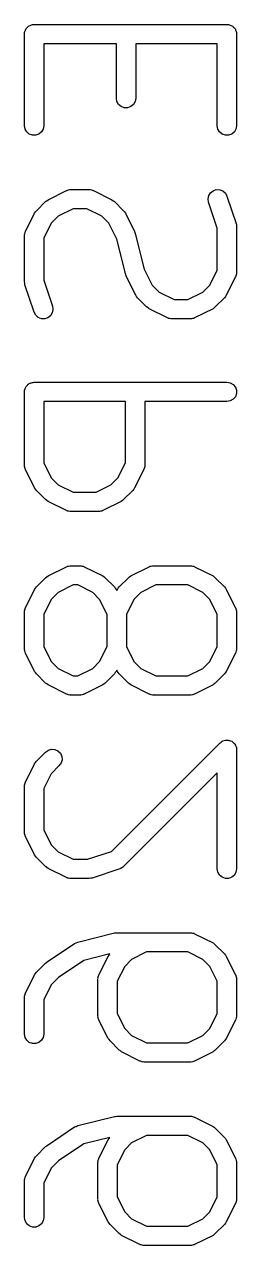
# Model space of a CAD drawing. Extents: x 91.3 to 189.8, y -113.5 to -60.4.
# Drawn here: x 99.59 to 100.69, y -92.21 to -85.87 of the extents above; entities that cross this region are included whole.
import ezdxf

# ---------------------------------------------------------------- set-up
doc = ezdxf.new("R2010")
doc.units = 0
doc.header["$MEASUREMENT"] = 0
doc.layers.add('BLACK', color=7, linetype='CONTINUOUS')

msp = doc.modelspace()

# ---------------------------------------------------------------- linework, layer by layer
at = {"layer": 'Black'}
for p, q in [((99.6174, -85.8815), (99.6215, -85.88)), ((99.6215, -85.88), (99.6253, -85.8778)), ((99.6253, -85.8778), (99.6296, -85.877)), ((99.6296, -85.877), (99.6337, -85.8755)), ((99.6337, -85.8755), (99.6381, -85.8755)), ((99.6381, -85.8755), (99.6424, -85.8748)), ((99.6424, -85.8748), (100.642, -85.8748)), ((100.642, -85.8748), (100.647, -85.8755)), ((100.647, -85.8755), (100.651, -85.8755)), ((100.651, -85.8755), (100.655, -85.877)), ((100.655, -85.877), (100.659, -85.8778)), ((100.659, -85.8778), (100.663, -85.88)), ((100.663, -85.88), (100.667, -85.8815)), ((99.5924, -85.9248), (99.5931, -85.9205)), ((99.5924, -86.401), (99.5924, -85.9248)), ((99.5931, -85.9161), (99.5946, -85.912)), ((99.5931, -85.9205), (99.5931, -85.9161)), ((99.5946, -85.912), (99.5954, -85.9077)), ((99.5954, -85.9077), (99.5976, -85.9039)), ((99.5976, -85.9039), (99.5991, -85.8998)), ((99.5991, -85.8998), (99.6019, -85.8964)), ((99.6019, -85.8964), (99.6041, -85.8926)), ((99.6041, -85.8926), (99.6074, -85.8898)), ((99.6074, -85.8898), (99.6102, -85.8865)), ((99.6102, -85.8865), (99.614, -85.8843)), ((99.614, -85.8843), (99.6174, -85.8815)), ((100.667, -85.8815), (100.671, -85.8843)), ((100.671, -85.8843), (100.675, -85.8865)), ((100.675, -85.8865), (100.677, -85.8898)), ((100.677, -85.8898), (100.681, -85.8926)), ((100.681, -85.8926), (100.683, -85.8964)), ((100.683, -85.8964), (100.686, -85.8998)), ((100.686, -85.8998), (100.687, -85.9039)), ((100.687, -85.9039), (100.689, -85.9077)), ((100.689, -85.9077), (100.69, -85.912)), ((100.69, -85.912), (100.692, -85.9161)), ((100.692, -85.9161), (100.692, -85.9205)), ((100.692, -85.9205), (100.692, -85.9248)), ((100.692, -85.9248), (100.692, -86.401)), ((100.069, -85.9748), (99.6924, -85.9748)), ((99.6924, -85.9748), (99.6924, -86.401)), ((100.069, -86.2581), (100.069, -85.9748)), ((100.592, -85.9748), (100.169, -85.9748)), ((100.169, -85.9748), (100.169, -86.2581)), ((100.592, -86.401), (100.592, -85.9748)), ((100.072, -86.2752), (100.069, -86.2581)), ((100.169, -86.2581), (100.166, -86.2752)), ((100.08, -86.2902), (100.072, -86.2752)), ((100.094, -86.3014), (100.08, -86.2902)), ((100.11, -86.3073), (100.094, -86.3014)), ((100.127, -86.3073), (100.11, -86.3073)), ((100.144, -86.3014), (100.127, -86.3073)), ((100.157, -86.2902), (100.144, -86.3014)), ((100.166, -86.2752), (100.157, -86.2902)), ((99.5954, -86.4181), (99.5924, -86.401)), ((99.6041, -86.4331), (99.5954, -86.4181)), ((99.6174, -86.4443), (99.6041, -86.4331)), ((99.6337, -86.4502), (99.6174, -86.4443)), ((99.6511, -86.4502), (99.6337, -86.4502)), ((99.6674, -86.4443), (99.6511, -86.4502)), ((99.6807, -86.4331), (99.6674, -86.4443)), ((99.6894, -86.4181), (99.6807, -86.4331)), ((99.6924, -86.401), (99.6894, -86.4181)), ((100.595, -86.4181), (100.592, -86.401)), ((100.604, -86.4331), (100.595, -86.4181)), ((100.617, -86.4443), (100.604, -86.4331)), ((100.634, -86.4502), (100.617, -86.4443)), ((100.651, -86.4502), (100.634, -86.4502)), ((100.667, -86.4443), (100.651, -86.4502)), ((100.681, -86.4331), (100.667, -86.4443)), ((100.689, -86.4181), (100.681, -86.4331)), ((100.692, -86.401), (100.689, -86.4181)), ((99.7153, -86.7848), (99.8105, -86.7372)), ((99.8105, -86.7372), (99.8133, -86.7364)), ((99.8133, -86.7364), (99.8158, -86.7349)), ((99.8158, -86.7349), (99.8215, -86.7339)), ((99.8215, -86.7339), (99.8271, -86.7322)), ((99.8271, -86.7322), (99.83, -86.7324)), ((99.83, -86.7324), (99.8329, -86.7319)), ((99.8329, -86.7319), (99.9281, -86.7319)), ((99.9281, -86.7319), (99.9309, -86.7324)), ((99.9309, -86.7324), (99.9338, -86.7322)), ((99.9338, -86.7322), (99.9394, -86.7339)), ((99.9394, -86.7339), (99.9452, -86.7349)), ((99.9452, -86.7349), (99.9477, -86.7364)), ((99.9477, -86.7364), (99.9505, -86.7372)), ((99.9505, -86.7372), (100.046, -86.7848)), ((100.545, -86.7805), (100.548, -86.7635)), ((100.548, -86.7635), (100.557, -86.7487)), ((100.557, -86.7487), (100.571, -86.7379)), ((100.571, -86.7379), (100.587, -86.7324)), ((100.587, -86.7324), (100.605, -86.7329)), ((100.605, -86.7329), (100.621, -86.7393)), ((100.621, -86.7393), (100.634, -86.7508)), ((100.634, -86.7508), (100.642, -86.7661)), ((100.642, -86.7661), (100.69, -86.9089)), ((99.6546, -86.8418), (99.7023, -86.7942)), ((99.7023, -86.7942), (99.7088, -86.7896)), ((99.7088, -86.7896), (99.7153, -86.7848)), ((99.8447, -86.8319), (99.7672, -86.8706)), ((99.9163, -86.8319), (99.8447, -86.8319)), ((99.9937, -86.8706), (99.9163, -86.8319)), ((100.046, -86.7848), (100.052, -86.7896)), ((100.052, -86.7896), (100.059, -86.7942)), ((100.059, -86.7942), (100.106, -86.8418)), ((100.547, -86.7977), (100.545, -86.7805)), ((100.592, -86.9329), (100.547, -86.7977)), ((99.5977, -86.95), (99.6453, -86.8548)), ((99.6453, -86.8548), (99.6501, -86.8483)), ((99.6501, -86.8483), (99.6546, -86.8418)), ((99.7672, -86.8706), (99.7311, -86.9068)), ((100.03, -86.9068), (99.9937, -86.8706)), ((100.106, -86.8418), (100.111, -86.8483)), ((100.111, -86.8483), (100.116, -86.8548)), ((100.116, -86.8548), (100.163, -86.95)), ((99.5944, -86.9611), (99.5954, -86.9553)), ((99.5954, -86.9553), (99.5968, -86.9528)), ((99.5968, -86.9528), (99.5977, -86.95)), ((99.7311, -86.9068), (99.6924, -86.9842)), ((100.071, -86.9898), (100.03, -86.9068)), ((100.163, -86.95), (100.165, -86.9553)), ((100.165, -86.9553), (100.167, -86.9603)), ((100.592, -87.1511), (100.592, -86.9329)), ((100.69, -86.9089), (100.691, -86.9169)), ((100.691, -86.9169), (100.692, -86.9248)), ((100.692, -86.9248), (100.692, -87.1629)), ((99.5924, -86.9724), (99.5929, -86.9695)), ((99.5924, -87.2105), (99.5924, -86.9724)), ((99.5927, -86.9667), (99.5944, -86.9611)), ((99.5929, -86.9695), (99.5927, -86.9667)), ((99.6924, -86.9842), (99.6924, -87.2024)), ((100.118, -87.175), (100.071, -86.9898)), ((100.167, -86.9603), (100.213, -87.1454)), ((100.213, -87.1454), (100.255, -87.2285)), ((99.5938, -87.2184), (99.5924, -87.2105)), ((99.6924, -87.2024), (99.7374, -87.3375)), ((100.12, -87.18), (100.118, -87.175)), ((100.121, -87.1852), (100.12, -87.18)), ((100.169, -87.2805), (100.121, -87.1852)), ((100.554, -87.2285), (100.592, -87.1511)), ((100.687, -87.1852), (100.639, -87.2805)), ((100.688, -87.1825), (100.687, -87.1852)), ((100.689, -87.18), (100.688, -87.1825)), ((100.69, -87.1742), (100.689, -87.18)), ((100.692, -87.1686), (100.69, -87.1742)), ((100.692, -87.1629), (100.692, -87.1657)), ((100.692, -87.1657), (100.692, -87.1686)), ((99.5949, -87.2263), (99.5938, -87.2184)), ((99.6426, -87.3691), (99.5949, -87.2263)), ((100.255, -87.2285), (100.291, -87.2646)), ((100.291, -87.2646), (100.368, -87.3033)), ((100.44, -87.3033), (100.518, -87.2646)), ((100.518, -87.2646), (100.554, -87.2285)), ((99.7374, -87.3375), (99.74, -87.3547)), ((100.174, -87.2869), (100.169, -87.2805)), ((100.178, -87.2935), (100.174, -87.2869)), ((100.226, -87.3411), (100.178, -87.2935)), ((100.368, -87.3033), (100.44, -87.3033)), ((100.63, -87.2935), (100.582, -87.3411)), ((100.635, -87.2869), (100.63, -87.2935)), ((100.639, -87.2805), (100.635, -87.2869)), ((99.6508, -87.3844), (99.6426, -87.3691)), ((99.6638, -87.3959), (99.6508, -87.3844)), ((99.68, -87.4023), (99.6638, -87.3959)), ((99.6973, -87.4028), (99.68, -87.4023)), ((99.7138, -87.3973), (99.6973, -87.4028)), ((99.7274, -87.3865), (99.7138, -87.3973)), ((99.7365, -87.3717), (99.7274, -87.3865)), ((99.74, -87.3547), (99.7365, -87.3717)), ((100.233, -87.3457), (100.226, -87.3411)), ((100.239, -87.3504), (100.233, -87.3457)), ((100.334, -87.3981), (100.239, -87.3504)), ((100.337, -87.3989), (100.334, -87.3981)), ((100.34, -87.4003), (100.337, -87.3989)), ((100.345, -87.4013), (100.34, -87.4003)), ((100.351, -87.403), (100.345, -87.4013)), ((100.463, -87.4013), (100.458, -87.403)), ((100.469, -87.4003), (100.463, -87.4013)), ((100.472, -87.3989), (100.469, -87.4003)), ((100.474, -87.3981), (100.472, -87.3989)), ((100.57, -87.3504), (100.474, -87.3981)), ((100.576, -87.3457), (100.57, -87.3504)), ((100.582, -87.3411), (100.576, -87.3457)), ((100.354, -87.4028), (100.351, -87.403)), ((100.357, -87.4033), (100.354, -87.4028)), ((100.452, -87.4033), (100.357, -87.4033)), ((100.455, -87.4028), (100.452, -87.4033)), ((100.458, -87.403), (100.455, -87.4028)), ((99.5924, -87.7819), (99.5931, -87.7776)), ((99.5924, -88.1629), (99.5924, -87.7819)), ((99.5931, -87.7732), (99.5946, -87.7691)), ((99.5931, -87.7776), (99.5931, -87.7732)), ((99.5946, -87.7691), (99.5954, -87.7648)), ((99.5954, -87.7648), (99.5976, -87.761)), ((99.5976, -87.761), (99.5991, -87.7569)), ((99.5991, -87.7569), (99.6019, -87.7536)), ((99.6019, -87.7536), (99.6041, -87.7498)), ((99.6041, -87.7498), (99.6074, -87.747)), ((99.6074, -87.747), (99.6102, -87.7436)), ((99.6102, -87.7436), (99.614, -87.7414)), ((99.614, -87.7414), (99.6174, -87.7386)), ((99.6174, -87.7386), (99.6215, -87.7371)), ((99.6215, -87.7371), (99.6253, -87.7349)), ((99.6253, -87.7349), (99.6296, -87.7342)), ((99.6296, -87.7342), (99.6337, -87.7327)), ((99.6337, -87.7327), (99.6381, -87.7327)), ((99.6381, -87.7327), (99.6424, -87.7319)), ((99.6424, -87.7319), (100.642, -87.7319)), ((100.642, -87.7319), (100.659, -87.7349)), ((100.659, -87.7349), (100.675, -87.7436)), ((100.675, -87.7436), (100.686, -87.7569)), ((100.686, -87.7569), (100.692, -87.7732)), ((100.692, -87.7732), (100.692, -87.7906)), ((99.6924, -87.8319), (99.6924, -88.1511)), ((100.116, -87.8319), (99.6924, -87.8319)), ((100.116, -88.1511), (100.116, -87.8319)), ((100.642, -87.8319), (100.216, -87.8319)), ((100.216, -87.8319), (100.216, -88.1629)), ((100.659, -87.8289), (100.642, -87.8319)), ((100.675, -87.8202), (100.659, -87.8289)), ((100.686, -87.8069), (100.675, -87.8202)), ((100.692, -87.7906), (100.686, -87.8069)), ((99.5929, -88.1657), (99.5924, -88.1629)), ((99.6924, -88.1511), (99.7311, -88.2285)), ((100.077, -88.2285), (100.116, -88.1511)), ((100.216, -88.1629), (100.216, -88.1657)), ((99.5927, -88.1686), (99.5929, -88.1657)), ((99.5944, -88.1742), (99.5927, -88.1686)), ((99.5954, -88.18), (99.5944, -88.1742)), ((99.5968, -88.1825), (99.5954, -88.18)), ((99.5977, -88.1852), (99.5968, -88.1825)), ((99.6453, -88.2805), (99.5977, -88.1852)), ((100.211, -88.1852), (100.163, -88.2805)), ((100.212, -88.1825), (100.211, -88.1852)), ((100.213, -88.18), (100.212, -88.1825)), ((100.214, -88.1742), (100.213, -88.18)), ((100.216, -88.1686), (100.214, -88.1742)), ((100.216, -88.1657), (100.216, -88.1686)), ((99.6501, -88.2869), (99.6453, -88.2805)), ((99.6546, -88.2935), (99.6501, -88.2869)), ((99.7311, -88.2285), (99.7672, -88.2646)), ((99.7672, -88.2646), (99.8447, -88.3033)), ((99.9639, -88.3033), (100.041, -88.2646)), ((100.041, -88.2646), (100.077, -88.2285)), ((100.159, -88.2869), (100.154, -88.2935)), ((100.163, -88.2805), (100.159, -88.2869)), ((99.7023, -88.3411), (99.6546, -88.2935)), ((99.7088, -88.3457), (99.7023, -88.3411)), ((99.7153, -88.3504), (99.7088, -88.3457)), ((99.8105, -88.3981), (99.7153, -88.3504)), ((99.8447, -88.3033), (99.9639, -88.3033)), ((100.093, -88.3504), (99.9981, -88.3981)), ((100.1, -88.3457), (100.093, -88.3504)), ((100.106, -88.3411), (100.1, -88.3457)), ((100.154, -88.2935), (100.106, -88.3411)), ((99.8133, -88.3989), (99.8105, -88.3981)), ((99.8158, -88.4003), (99.8133, -88.3989)), ((99.8215, -88.4013), (99.8158, -88.4003)), ((99.8271, -88.403), (99.8215, -88.4013)), ((99.83, -88.4028), (99.8271, -88.403)), ((99.8329, -88.4033), (99.83, -88.4028)), ((99.9757, -88.4033), (99.8329, -88.4033)), ((99.9786, -88.4028), (99.9757, -88.4033)), ((99.9814, -88.403), (99.9786, -88.4028)), ((99.987, -88.4013), (99.9814, -88.403)), ((99.9928, -88.4003), (99.987, -88.4013)), ((99.9953, -88.3989), (99.9928, -88.4003)), ((99.9981, -88.3981), (99.9953, -88.3989)), ((99.7153, -88.7372), (99.8105, -88.6896)), ((99.8105, -88.6896), (99.8133, -88.6887)), ((99.8133, -88.6887), (99.8158, -88.6873)), ((99.8158, -88.6873), (99.8215, -88.6863)), ((99.8215, -88.6863), (99.8271, -88.6846)), ((99.8271, -88.6846), (99.83, -88.6848)), ((99.83, -88.6848), (99.8329, -88.6843)), ((99.8329, -88.6843), (99.8805, -88.6843)), ((99.8805, -88.6843), (99.8833, -88.6848)), ((99.8833, -88.6848), (99.8862, -88.6846)), ((99.8862, -88.6846), (99.8918, -88.6863)), ((99.8918, -88.6863), (99.8976, -88.6873)), ((99.8976, -88.6873), (99.9001, -88.6887)), ((99.9001, -88.6887), (99.9028, -88.6896)), ((99.9028, -88.6896), (99.9981, -88.7372)), ((100.144, -88.7372), (100.239, -88.6896)), ((100.239, -88.6896), (100.242, -88.6887)), ((100.242, -88.6887), (100.244, -88.6873)), ((100.244, -88.6873), (100.25, -88.6863)), ((100.25, -88.6863), (100.256, -88.6846)), ((100.256, -88.6846), (100.259, -88.6848)), ((100.259, -88.6848), (100.261, -88.6843)), ((100.261, -88.6843), (100.452, -88.6843)), ((100.452, -88.6843), (100.455, -88.6848)), ((100.455, -88.6848), (100.458, -88.6846)), ((100.458, -88.6846), (100.463, -88.6863)), ((100.463, -88.6863), (100.469, -88.6873)), ((100.469, -88.6873), (100.472, -88.6887)), ((100.472, -88.6887), (100.474, -88.6896)), ((100.474, -88.6896), (100.57, -88.7372)), ((99.6501, -88.8007), (99.6546, -88.7942)), ((99.6546, -88.7942), (99.7023, -88.7465)), ((99.7023, -88.7465), (99.7088, -88.742)), ((99.7088, -88.742), (99.7153, -88.7372)), ((99.8447, -88.7843), (99.7672, -88.823)), ((99.8687, -88.7843), (99.8447, -88.7843)), ((99.9461, -88.823), (99.8687, -88.7843)), ((99.9981, -88.7372), (100.005, -88.742)), ((100.005, -88.742), (100.011, -88.7465)), ((100.011, -88.7465), (100.059, -88.7942)), ((100.059, -88.7942), (100.063, -88.8007)), ((100.079, -88.8007), (100.083, -88.7942)), ((100.083, -88.7942), (100.131, -88.7465)), ((100.131, -88.7465), (100.137, -88.742)), ((100.137, -88.742), (100.144, -88.7372)), ((100.273, -88.7843), (100.196, -88.823)), ((100.44, -88.7843), (100.273, -88.7843)), ((100.518, -88.823), (100.44, -88.7843)), ((100.57, -88.7372), (100.576, -88.742)), ((100.576, -88.742), (100.582, -88.7465)), ((100.582, -88.7465), (100.63, -88.7942)), ((100.63, -88.7942), (100.635, -88.8007)), ((99.5977, -88.9024), (99.6453, -88.8072)), ((99.6453, -88.8072), (99.6501, -88.8007)), ((99.7311, -88.8591), (99.6924, -88.9366)), ((99.7672, -88.823), (99.7311, -88.8591)), ((99.9822, -88.8591), (99.9461, -88.823)), ((100.021, -88.9366), (99.9822, -88.8591)), ((100.063, -88.8007), (100.068, -88.8072)), ((100.068, -88.8072), (100.071, -88.813)), ((100.071, -88.813), (100.074, -88.8072)), ((100.074, -88.8072), (100.079, -88.8007)), ((100.16, -88.8591), (100.121, -88.9366)), ((100.196, -88.823), (100.16, -88.8591)), ((100.554, -88.8591), (100.518, -88.823)), ((100.592, -88.9366), (100.554, -88.8591)), ((100.635, -88.8007), (100.639, -88.8072)), ((100.639, -88.8072), (100.687, -88.9024)), ((99.5924, -88.9248), (99.5929, -88.9219)), ((99.5927, -88.919), (99.5944, -88.9134)), ((99.5929, -88.9219), (99.5927, -88.919)), ((99.5944, -88.9134), (99.5954, -88.9077)), ((99.5954, -88.9077), (99.5968, -88.9052)), ((99.5968, -88.9052), (99.5977, -88.9024)), ((100.687, -88.9024), (100.688, -88.9052)), ((100.688, -88.9052), (100.689, -88.9077)), ((100.689, -88.9077), (100.69, -88.9134)), ((100.69, -88.9134), (100.692, -88.919)), ((100.692, -88.919), (100.692, -88.9219)), ((100.692, -88.9219), (100.692, -88.9248)), ((99.5924, -89.1152), (99.5924, -88.9248)), ((99.6924, -88.9366), (99.6924, -89.1034)), ((100.021, -89.1034), (100.021, -88.9366)), ((100.121, -88.9366), (100.121, -89.1034)), ((100.592, -89.1034), (100.592, -88.9366)), ((100.692, -88.9248), (100.692, -89.1152)), ((99.6924, -89.1034), (99.7311, -89.1809)), ((99.9822, -89.1809), (100.021, -89.1034)), ((100.121, -89.1034), (100.16, -89.1809)), ((100.554, -89.1809), (100.592, -89.1034)), ((99.5929, -89.1181), (99.5924, -89.1152)), ((99.5927, -89.121), (99.5929, -89.1181)), ((99.5944, -89.1266), (99.5927, -89.121)), ((99.5954, -89.1323), (99.5944, -89.1266)), ((99.5968, -89.1348), (99.5954, -89.1323)), ((99.5977, -89.1376), (99.5968, -89.1348)), ((99.6453, -89.2328), (99.5977, -89.1376)), ((100.687, -89.1376), (100.639, -89.2328)), ((100.688, -89.1348), (100.687, -89.1376)), ((100.689, -89.1323), (100.688, -89.1348)), ((100.69, -89.1266), (100.689, -89.1323)), ((100.692, -89.121), (100.69, -89.1266)), ((100.692, -89.1152), (100.692, -89.1181)), ((100.692, -89.1181), (100.692, -89.121)), ((99.6501, -89.2393), (99.6453, -89.2328)), ((99.6546, -89.2458), (99.6501, -89.2393)), ((99.7311, -89.1809), (99.7672, -89.217)), ((99.7672, -89.217), (99.8447, -89.2557)), ((99.8687, -89.2557), (99.9461, -89.217)), ((99.9461, -89.217), (99.9822, -89.1809)), ((100.063, -89.2393), (100.059, -89.2458)), ((100.068, -89.2328), (100.063, -89.2393)), ((100.071, -89.227), (100.068, -89.2328)), ((100.074, -89.2328), (100.071, -89.227)), ((100.079, -89.2393), (100.074, -89.2328)), ((100.083, -89.2458), (100.079, -89.2393)), ((100.16, -89.1809), (100.196, -89.217)), ((100.196, -89.217), (100.273, -89.2557)), ((100.44, -89.2557), (100.518, -89.217)), ((100.518, -89.217), (100.554, -89.1809)), ((100.635, -89.2393), (100.63, -89.2458)), ((100.639, -89.2328), (100.635, -89.2393)), ((99.7023, -89.2935), (99.6546, -89.2458)), ((99.7088, -89.298), (99.7023, -89.2935)), ((99.7153, -89.3028), (99.7088, -89.298)), ((99.8105, -89.3504), (99.7153, -89.3028)), ((99.8447, -89.2557), (99.8687, -89.2557)), ((99.9981, -89.3028), (99.9028, -89.3504)), ((100.005, -89.298), (99.9981, -89.3028)), ((100.011, -89.2935), (100.005, -89.298)), ((100.059, -89.2458), (100.011, -89.2935)), ((100.131, -89.2935), (100.083, -89.2458)), ((100.137, -89.298), (100.131, -89.2935)), ((100.144, -89.3028), (100.137, -89.298)), ((100.239, -89.3504), (100.144, -89.3028)), ((100.273, -89.2557), (100.44, -89.2557)), ((100.57, -89.3028), (100.474, -89.3504)), ((100.576, -89.298), (100.57, -89.3028)), ((100.582, -89.2935), (100.576, -89.298)), ((100.63, -89.2458), (100.582, -89.2935)), ((99.8133, -89.3513), (99.8105, -89.3504)), ((99.8158, -89.3527), (99.8133, -89.3513)), ((99.8215, -89.3537), (99.8158, -89.3527)), ((99.8271, -89.3554), (99.8215, -89.3537)), ((99.83, -89.3552), (99.8271, -89.3554)), ((99.8329, -89.3557), (99.83, -89.3552)), ((99.8805, -89.3557), (99.8329, -89.3557)), ((99.8833, -89.3552), (99.8805, -89.3557)), ((99.8862, -89.3554), (99.8833, -89.3552)), ((99.8918, -89.3537), (99.8862, -89.3554)), ((99.8976, -89.3527), (99.8918, -89.3537)), ((99.9001, -89.3513), (99.8976, -89.3527)), ((99.9028, -89.3504), (99.9001, -89.3513)), ((100.242, -89.3513), (100.239, -89.3504)), ((100.244, -89.3527), (100.242, -89.3513)), ((100.25, -89.3537), (100.244, -89.3527)), ((100.256, -89.3554), (100.25, -89.3537)), ((100.259, -89.3552), (100.256, -89.3554)), ((100.261, -89.3557), (100.259, -89.3552)), ((100.452, -89.3557), (100.261, -89.3557)), ((100.455, -89.3552), (100.452, -89.3557)), ((100.458, -89.3554), (100.455, -89.3552)), ((100.463, -89.3537), (100.458, -89.3554)), ((100.469, -89.3527), (100.463, -89.3537)), ((100.472, -89.3513), (100.469, -89.3527)), ((100.474, -89.3504), (100.472, -89.3513)), ((100.044, -90.1668), (100.607, -89.6037)), ((100.607, -89.6037), (100.612, -89.5999)), ((100.612, -89.5999), (100.617, -89.5957)), ((100.617, -89.5957), (100.619, -89.595)), ((100.619, -89.595), (100.621, -89.5937)), ((100.621, -89.5937), (100.628, -89.592)), ((100.628, -89.592), (100.634, -89.5898)), ((100.634, -89.5898), (100.636, -89.5898)), ((100.636, -89.5898), (100.638, -89.5892)), ((100.638, -89.5892), (100.645, -89.5898)), ((100.645, -89.5898), (100.651, -89.5898)), ((100.651, -89.5898), (100.653, -89.5906)), ((100.653, -89.5906), (100.655, -89.5908)), ((100.655, -89.5908), (100.661, -89.5935)), ((100.661, -89.5935), (100.667, -89.5957)), ((100.667, -89.5957), (100.669, -89.5972)), ((100.669, -89.5972), (100.671, -89.5981)), ((100.671, -89.5981), (100.676, -89.6027)), ((100.676, -89.6027), (100.681, -89.6069)), ((100.681, -89.6069), (100.682, -89.6088)), ((100.682, -89.6088), (100.683, -89.6104)), ((100.683, -89.6104), (100.686, -89.6163)), ((100.686, -89.6163), (100.689, -89.6219)), ((99.6546, -89.6989), (99.7023, -89.6513)), ((99.7023, -89.6513), (99.7165, -89.6414)), ((99.7165, -89.6414), (99.7333, -89.6369)), ((99.7333, -89.6369), (99.7506, -89.6384)), ((99.7506, -89.6384), (99.7663, -89.6457)), ((99.7663, -89.6457), (99.7786, -89.658)), ((99.7786, -89.658), (99.7859, -89.6737)), ((99.7859, -89.6737), (99.7874, -89.691)), ((100.689, -89.6219), (100.69, -89.6241)), ((100.69, -89.6241), (100.691, -89.6261)), ((100.691, -89.6261), (100.691, -89.6326)), ((100.691, -89.6326), (100.692, -89.639)), ((100.692, -89.639), (100.692, -90.2581)), ((99.5977, -89.8072), (99.6453, -89.7119)), ((99.6453, -89.7119), (99.6501, -89.7055)), ((99.6501, -89.7055), (99.6546, -89.6989)), ((99.773, -89.722), (99.7311, -89.7639)), ((99.7829, -89.7078), (99.773, -89.722)), ((99.7874, -89.691), (99.7829, -89.7078)), ((99.5954, -89.8124), (99.5968, -89.8099)), ((99.5968, -89.8099), (99.5977, -89.8072)), ((99.7311, -89.7639), (99.6924, -89.8413)), ((100.592, -89.7598), (100.106, -90.2458)), ((100.592, -90.2581), (100.592, -89.7598)), ((99.5924, -89.8295), (99.5929, -89.8267)), ((99.5924, -90.0676), (99.5924, -89.8295)), ((99.5927, -89.8238), (99.5944, -89.8182)), ((99.5929, -89.8267), (99.5927, -89.8238)), ((99.5944, -89.8182), (99.5954, -89.8124)), ((99.6924, -89.8413), (99.6924, -90.0558)), ((99.6924, -90.0558), (99.7311, -90.1332)), ((99.5929, -90.0705), (99.5924, -90.0676)), ((99.5927, -90.0733), (99.5929, -90.0705)), ((99.5944, -90.0789), (99.5927, -90.0733)), ((99.5954, -90.0847), (99.5944, -90.0789)), ((99.5968, -90.0872), (99.5954, -90.0847)), ((99.5977, -90.09), (99.5968, -90.0872)), ((99.6453, -90.1852), (99.5977, -90.09)), ((99.6501, -90.1917), (99.6453, -90.1852)), ((99.7311, -90.1332), (99.7672, -90.1694)), ((99.7672, -90.1694), (99.8447, -90.2081)), ((99.92, -90.2081), (100.044, -90.1668)), ((99.6546, -90.1982), (99.6501, -90.1917)), ((99.7023, -90.2458), (99.6546, -90.1982)), ((99.7088, -90.2504), (99.7023, -90.2458)), ((99.7153, -90.2552), (99.7088, -90.2504)), ((99.8447, -90.2081), (99.92, -90.2081)), ((100.097, -90.2524), (100.092, -90.2558)), ((100.102, -90.2496), (100.097, -90.2524)), ((100.104, -90.2475), (100.102, -90.2496)), ((100.106, -90.2458), (100.104, -90.2475)), ((99.8105, -90.3028), (99.7153, -90.2552)), ((99.8133, -90.3036), (99.8105, -90.3028)), ((99.8158, -90.3051), (99.8133, -90.3036)), ((99.8215, -90.3061), (99.8158, -90.3051)), ((99.8271, -90.3078), (99.8215, -90.3061)), ((99.83, -90.3076), (99.8271, -90.3078)), ((99.8329, -90.3081), (99.83, -90.3076)), ((99.9281, -90.3081), (99.8329, -90.3081)), ((99.936, -90.3067), (99.9281, -90.3081)), ((99.9439, -90.3055), (99.936, -90.3067)), ((100.087, -90.2579), (99.9439, -90.3055)), ((100.089, -90.2565), (100.087, -90.2579)), ((100.092, -90.2558), (100.089, -90.2565)), ((100.595, -90.2752), (100.592, -90.2581)), ((100.604, -90.2902), (100.595, -90.2752)), ((100.617, -90.3014), (100.604, -90.2902)), ((100.634, -90.3073), (100.617, -90.3014)), ((100.651, -90.3073), (100.634, -90.3073)), ((100.667, -90.3014), (100.651, -90.3073)), ((100.681, -90.2902), (100.667, -90.3014)), ((100.689, -90.2752), (100.681, -90.2902)), ((100.692, -90.2581), (100.689, -90.2752)), ((99.8683, -90.6382), (100.059, -90.5905)), ((100.059, -90.5905), (100.065, -90.5901)), ((100.065, -90.5901), (100.071, -90.589)), ((100.071, -90.589), (100.452, -90.589)), ((100.452, -90.589), (100.455, -90.5895)), ((100.455, -90.5895), (100.458, -90.5894)), ((100.458, -90.5894), (100.463, -90.591)), ((100.463, -90.591), (100.469, -90.5921)), ((100.469, -90.5921), (100.472, -90.5935)), ((100.472, -90.5935), (100.474, -90.5943)), ((100.474, -90.5943), (100.57, -90.6419)), ((99.7099, -90.7403), (99.8527, -90.6451)), ((99.8527, -90.6451), (99.8606, -90.6416)), ((99.8606, -90.6416), (99.8683, -90.6382)), ((100.226, -90.689), (100.148, -90.7278)), ((100.44, -90.689), (100.226, -90.689)), ((100.518, -90.7278), (100.44, -90.689)), ((100.57, -90.6419), (100.576, -90.6467)), ((100.576, -90.6467), (100.582, -90.6513)), ((100.582, -90.6513), (100.63, -90.6989)), ((99.6546, -90.7942), (99.7023, -90.7465)), ((99.7023, -90.7465), (99.7063, -90.7437)), ((99.7063, -90.7437), (99.7099, -90.7403)), ((99.901, -90.7331), (99.7695, -90.8208)), ((100.035, -90.6995), (99.901, -90.7331)), ((99.9786, -90.8072), (100.026, -90.7119)), ((100.026, -90.7119), (100.031, -90.7055)), ((100.031, -90.7055), (100.035, -90.6995)), ((100.148, -90.7278), (100.112, -90.7639)), ((100.554, -90.7639), (100.518, -90.7278)), ((100.63, -90.6989), (100.635, -90.7055)), ((100.635, -90.7055), (100.639, -90.7119)), ((100.639, -90.7119), (100.687, -90.8072)), ((99.5977, -90.9024), (99.6453, -90.8072)), ((99.6453, -90.8072), (99.6501, -90.8007)), ((99.6501, -90.8007), (99.6546, -90.7942)), ((99.7695, -90.8208), (99.7311, -90.8591)), ((99.9737, -90.8238), (99.9753, -90.8182)), ((99.9738, -90.8267), (99.9737, -90.8238)), ((99.9753, -90.8182), (99.9763, -90.8124)), ((99.9763, -90.8124), (99.9778, -90.8099)), ((99.9778, -90.8099), (99.9786, -90.8072)), ((100.112, -90.7639), (100.073, -90.8413)), ((100.592, -90.8413), (100.554, -90.7639)), ((100.687, -90.8072), (100.688, -90.8099)), ((100.688, -90.8099), (100.689, -90.8124)), ((100.689, -90.8124), (100.69, -90.8182)), ((100.69, -90.8182), (100.692, -90.8238)), ((100.692, -90.8238), (100.692, -90.8267)), ((99.7311, -90.8591), (99.6924, -90.9366)), ((99.9733, -90.8295), (99.9738, -90.8267)), ((99.9733, -91.02), (99.9733, -90.8295)), ((100.073, -90.8413), (100.073, -91.0082)), ((100.592, -91.0082), (100.592, -90.8413)), ((100.692, -90.8267), (100.692, -90.8295)), ((100.692, -90.8295), (100.692, -91.02)), ((99.5924, -90.9248), (99.5929, -90.9219)), ((99.5924, -91.1152), (99.5924, -90.9248)), ((99.5927, -90.919), (99.5944, -90.9134)), ((99.5929, -90.9219), (99.5927, -90.919)), ((99.5944, -90.9134), (99.5954, -90.9077)), ((99.5954, -90.9077), (99.5968, -90.9052)), ((99.5968, -90.9052), (99.5977, -90.9024)), ((99.6924, -90.9366), (99.6924, -91.1152)), ((100.073, -91.0082), (100.112, -91.0856)), ((100.554, -91.0856), (100.592, -91.0082)), ((99.9738, -91.0228), (99.9733, -91.02)), ((99.9737, -91.0257), (99.9738, -91.0228)), ((99.9753, -91.0313), (99.9737, -91.0257)), ((99.9763, -91.0371), (99.9753, -91.0313)), ((99.9778, -91.0396), (99.9763, -91.0371)), ((99.9786, -91.0424), (99.9778, -91.0396)), ((100.026, -91.1376), (99.9786, -91.0424)), ((100.687, -91.0424), (100.639, -91.1376)), ((100.688, -91.0396), (100.687, -91.0424)), ((100.689, -91.0371), (100.688, -91.0396)), ((100.69, -91.0313), (100.689, -91.0371)), ((100.692, -91.0257), (100.69, -91.0313)), ((100.692, -91.02), (100.692, -91.0228)), ((100.692, -91.0228), (100.692, -91.0257)), ((99.5954, -91.1323), (99.5924, -91.1152)), ((99.6041, -91.1474), (99.5954, -91.1323)), ((99.6894, -91.1323), (99.6807, -91.1474)), ((99.6924, -91.1152), (99.6894, -91.1323)), ((100.031, -91.144), (100.026, -91.1376)), ((100.112, -91.0856), (100.148, -91.1218)), ((100.148, -91.1218), (100.226, -91.1605)), ((100.44, -91.1605), (100.518, -91.1218)), ((100.518, -91.1218), (100.554, -91.0856)), ((100.639, -91.1376), (100.635, -91.144)), ((99.6174, -91.1585), (99.6041, -91.1474)), ((99.6337, -91.1645), (99.6174, -91.1585)), ((99.6511, -91.1645), (99.6337, -91.1645)), ((99.6674, -91.1585), (99.6511, -91.1645)), ((99.6807, -91.1474), (99.6674, -91.1585)), ((100.036, -91.1506), (100.031, -91.144)), ((100.083, -91.1982), (100.036, -91.1506)), ((100.09, -91.2028), (100.083, -91.1982)), ((100.096, -91.2076), (100.09, -91.2028)), ((100.226, -91.1605), (100.44, -91.1605)), ((100.576, -91.2028), (100.57, -91.2076)), ((100.582, -91.1982), (100.576, -91.2028)), ((100.63, -91.1506), (100.582, -91.1982)), ((100.635, -91.144), (100.63, -91.1506)), ((100.191, -91.2552), (100.096, -91.2076)), ((100.194, -91.256), (100.191, -91.2552)), ((100.197, -91.2575), (100.194, -91.256)), ((100.202, -91.2585), (100.197, -91.2575)), ((100.208, -91.2601), (100.202, -91.2585)), ((100.211, -91.26), (100.208, -91.2601)), ((100.214, -91.2605), (100.211, -91.26)), ((100.452, -91.2605), (100.214, -91.2605)), ((100.455, -91.26), (100.452, -91.2605)), ((100.458, -91.2601), (100.455, -91.26)), ((100.463, -91.2585), (100.458, -91.2601)), ((100.469, -91.2575), (100.463, -91.2585)), ((100.472, -91.256), (100.469, -91.2575)), ((100.474, -91.2552), (100.472, -91.256)), ((100.57, -91.2076), (100.474, -91.2552)), ((99.8683, -91.5905), (100.059, -91.5429)), ((100.059, -91.5429), (100.065, -91.5425)), ((100.065, -91.5425), (100.071, -91.5414)), ((100.071, -91.5414), (100.452, -91.5414)), ((100.452, -91.5414), (100.455, -91.5419)), ((100.455, -91.5419), (100.458, -91.5418)), ((100.458, -91.5418), (100.463, -91.5434)), ((100.463, -91.5434), (100.469, -91.5444)), ((100.469, -91.5444), (100.472, -91.5459)), ((100.472, -91.5459), (100.474, -91.5467)), ((100.474, -91.5467), (100.57, -91.5943)), ((99.7099, -91.6927), (99.8527, -91.5974)), ((99.8527, -91.5974), (99.8606, -91.594)), ((99.8606, -91.594), (99.8683, -91.5905)), ((100.226, -91.6414), (100.148, -91.6801)), ((100.44, -91.6414), (100.226, -91.6414)), ((100.518, -91.6801), (100.44, -91.6414)), ((100.57, -91.5943), (100.576, -91.5991)), ((100.576, -91.5991), (100.582, -91.6037)), ((100.582, -91.6037), (100.63, -91.6513)), ((99.6546, -91.7465), (99.7023, -91.6989)), ((99.7023, -91.6989), (99.7063, -91.6961)), ((99.7063, -91.6961), (99.7099, -91.6927)), ((99.901, -91.6855), (99.7695, -91.7731)), ((100.035, -91.6519), (99.901, -91.6855)), ((99.9786, -91.7595), (100.026, -91.6643)), ((100.026, -91.6643), (100.031, -91.6579)), ((100.031, -91.6579), (100.035, -91.6519)), ((100.148, -91.6801), (100.112, -91.7163)), ((100.554, -91.7163), (100.518, -91.6801)), ((100.63, -91.6513), (100.635, -91.6579)), ((100.635, -91.6579), (100.639, -91.6643)), ((100.639, -91.6643), (100.687, -91.7595)), ((99.5977, -91.8548), (99.6453, -91.7595)), ((99.6453, -91.7595), (99.6501, -91.7531)), ((99.6501, -91.7531), (99.6546, -91.7465)), ((99.7695, -91.7731), (99.7311, -91.8115)), ((99.9737, -91.7762), (99.9753, -91.7706)), ((99.9753, -91.7706), (99.9763, -91.7648)), ((99.9763, -91.7648), (99.9778, -91.7623)), ((99.9778, -91.7623), (99.9786, -91.7595)), ((100.112, -91.7163), (100.073, -91.7937)), ((100.592, -91.7937), (100.554, -91.7163)), ((100.687, -91.7595), (100.688, -91.7623)), ((100.688, -91.7623), (100.689, -91.7648)), ((100.689, -91.7648), (100.69, -91.7706)), ((100.69, -91.7706), (100.692, -91.7762)), ((99.7311, -91.8115), (99.6924, -91.8889)), ((99.9733, -91.7819), (99.9738, -91.7791)), ((99.9733, -91.9724), (99.9733, -91.7819)), ((99.9738, -91.7791), (99.9737, -91.7762)), ((100.073, -91.7937), (100.073, -91.9606)), ((100.592, -91.9606), (100.592, -91.7937)), ((100.692, -91.7762), (100.692, -91.7791)), ((100.692, -91.7791), (100.692, -91.7819)), ((100.692, -91.7819), (100.692, -91.9724)), ((99.5924, -91.8771), (99.5929, -91.8743)), ((99.5924, -92.0676), (99.5924, -91.8771)), ((99.5927, -91.8714), (99.5944, -91.8658)), ((99.5929, -91.8743), (99.5927, -91.8714)), ((99.5944, -91.8658), (99.5954, -91.86)), ((99.5954, -91.86), (99.5968, -91.8575)), ((99.5968, -91.8575), (99.5977, -91.8548)), ((99.6924, -91.8889), (99.6924, -92.0676)), ((100.073, -91.9606), (100.112, -92.038)), ((100.554, -92.038), (100.592, -91.9606)), ((99.9738, -91.9752), (99.9733, -91.9724)), ((99.9737, -91.9781), (99.9738, -91.9752)), ((99.9753, -91.9837), (99.9737, -91.9781)), ((99.9763, -91.9895), (99.9753, -91.9837)), ((99.9778, -91.992), (99.9763, -91.9895)), ((99.9786, -91.9947), (99.9778, -91.992)), ((100.026, -92.09), (99.9786, -91.9947)), ((100.687, -91.9947), (100.639, -92.09)), ((100.688, -91.992), (100.687, -91.9947)), ((100.689, -91.9895), (100.688, -91.992)), ((100.69, -91.9837), (100.689, -91.9895)), ((100.692, -91.9781), (100.69, -91.9837)), ((100.692, -91.9724), (100.692, -91.9752)), ((100.692, -91.9752), (100.692, -91.9781)), ((99.5954, -92.0847), (99.5924, -92.0676)), ((99.6041, -92.0998), (99.5954, -92.0847)), ((99.6894, -92.0847), (99.6807, -92.0998)), ((99.6924, -92.0676), (99.6894, -92.0847)), ((100.031, -92.0964), (100.026, -92.09)), ((100.112, -92.038), (100.148, -92.0741)), ((100.148, -92.0741), (100.226, -92.1129)), ((100.44, -92.1129), (100.518, -92.0741)), ((100.518, -92.0741), (100.554, -92.038)), ((100.639, -92.09), (100.635, -92.0964)), ((99.6174, -92.1109), (99.6041, -92.0998)), ((99.6337, -92.1169), (99.6174, -92.1109)), ((99.6511, -92.1169), (99.6337, -92.1169)), ((99.6674, -92.1109), (99.6511, -92.1169)), ((99.6807, -92.0998), (99.6674, -92.1109)), ((100.036, -92.103), (100.031, -92.0964)), ((100.083, -92.1506), (100.036, -92.103)), ((100.09, -92.1552), (100.083, -92.1506)), ((100.096, -92.16), (100.09, -92.1552)), ((100.226, -92.1129), (100.44, -92.1129)), ((100.576, -92.1552), (100.57, -92.16)), ((100.582, -92.1506), (100.576, -92.1552)), ((100.63, -92.103), (100.582, -92.1506)), ((100.635, -92.0964), (100.63, -92.103)), ((100.191, -92.2076), (100.096, -92.16)), ((100.194, -92.2084), (100.191, -92.2076)), ((100.197, -92.2098), (100.194, -92.2084)), ((100.202, -92.2109), (100.197, -92.2098)), ((100.208, -92.2125), (100.202, -92.2109)), ((100.211, -92.2124), (100.208, -92.2125)), ((100.214, -92.2129), (100.211, -92.2124)), ((100.452, -92.2129), (100.214, -92.2129)), ((100.455, -92.2124), (100.452, -92.2129)), ((100.458, -92.2125), (100.455, -92.2124)), ((100.463, -92.2109), (100.458, -92.2125)), ((100.469, -92.2098), (100.463, -92.2109)), ((100.472, -92.2084), (100.469, -92.2098)), ((100.474, -92.2076), (100.472, -92.2084)), ((100.57, -92.16), (100.474, -92.2076))]:
    msp.add_line(p, q, dxfattribs=at)

doc.saveas('drawing.dxf')
